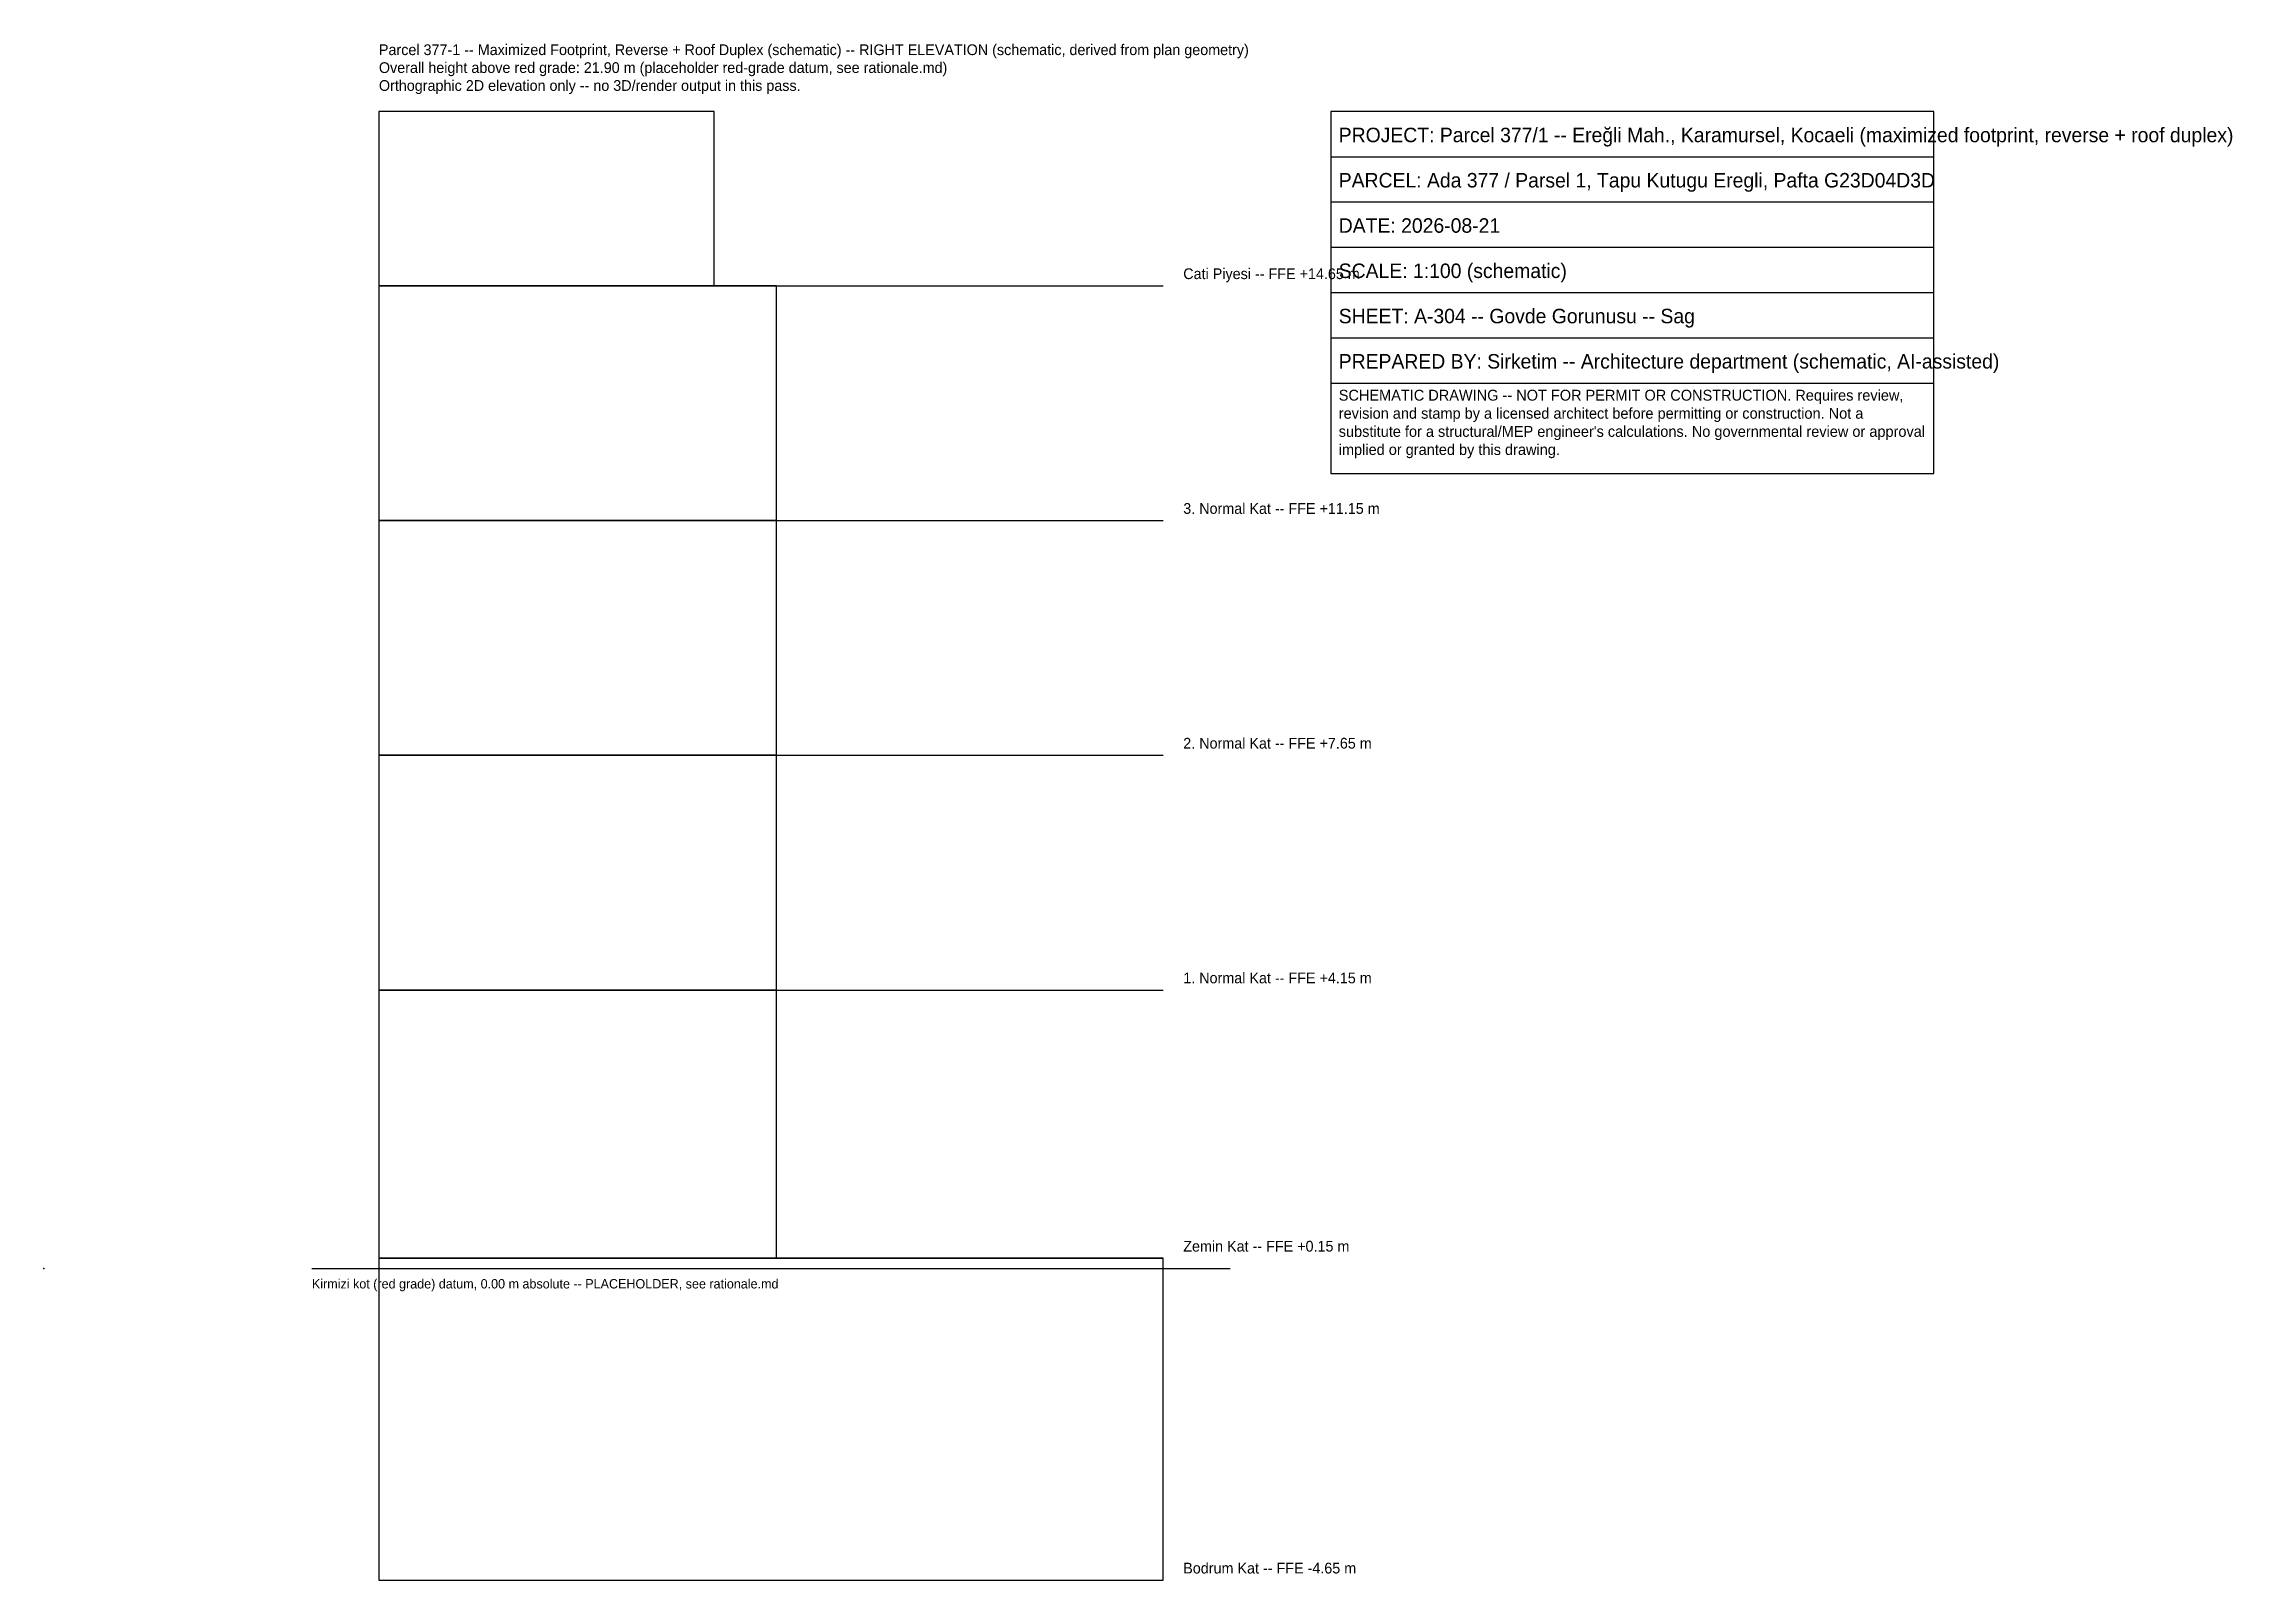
# Paper-space layout 'A-304' of a CAD drawing. Header units: metres. Extents: x 0 to 32.7, y -4.6 to 18.3.
import ezdxf

# ---------------------------------------------------------------- set-up
doc = ezdxf.new("R2010")
doc.units = ezdxf.units.M
for name, color, linetype in [('A-ANNO-NOTE', 7, 'Continuous'), ('A-ANNO-TTLB', 7, 'Continuous'), ('A-ELEV-WALL', 7, 'Continuous'), ('C-TOPO', 1, 'Continuous'), ('Z-DATA-NOPLOT', 8, 'Continuous')]:
    doc.layers.add(name, color=color, linetype=linetype)

psp = doc.layouts.new('A-304')

# ---------------------------------------------------------------- linework, layer by layer
at = {"layer": 'A-ANNO-TTLB'}
for p, q in [((19.2, 16.575), (28.2, 16.575)), ((19.2, 15.9), (28.2, 15.9)), ((19.2, 15.225), (28.2, 15.225)), ((19.2, 14.55), (28.2, 14.55)), ((19.2, 13.875), (28.2, 13.875)), ((19.2, 13.2), (28.2, 13.2))]:
    psp.add_line(p, q, dxfattribs=at)
psp.add_lwpolyline([(19.2, 11.85), (28.2, 11.85), (28.2, 17.25), (19.2, 17.25)], close=True, dxfattribs=at)
at = {"layer": 'A-ELEV-WALL'}
for p, q in [((5, 14.65), (16.7, 14.65)), ((5, 11.15), (16.7, 11.15)), ((5, 7.65), (16.7, 7.65)), ((5, 4.15), (16.7, 4.15)), ((5, 0.15), (16.7, 0.15)), ((5, -4.65), (16.7, -4.65))]:
    psp.add_line(p, q, dxfattribs=at)
for points in [[(5, 14.65), (10, 14.65), (10, 17.25), (5, 17.25)], [(5, 11.15), (10.93, 11.15), (10.93, 14.65), (5, 14.65)], [(5, 7.65), (10.93, 7.65), (10.93, 11.15), (5, 11.15)], [(5, 4.15), (10.93, 4.15), (10.93, 7.65), (5, 7.65)], [(5, 0.15), (10.93, 0.15), (10.93, 4.15), (5, 4.15)], [(5, -4.65), (16.7, -4.65), (16.7, 0.15), (5, 0.15)]]:
    psp.add_lwpolyline(points, close=True, dxfattribs=at)
at = {"layer": 'C-TOPO'}
psp.add_line((4, 0), (17.7, 0), dxfattribs=at)
at = {"layer": 'Z-DATA-NOPLOT'}
psp.add_point((0, 0), dxfattribs=at)

# ---------------------------------------------------------------- texts
at = {"layer": 'A-ANNO-NOTE'}
for s, p in [('Cati Piyesi -- FFE +14.65 m', (17, 14.75)), ('3. Normal Kat -- FFE +11.15 m', (17, 11.25)), ('2. Normal Kat -- FFE +7.65 m', (17, 7.75)), ('1. Normal Kat -- FFE +4.15 m', (17, 4.25)), ('Zemin Kat -- FFE +0.15 m', (17, 0.25)), ('Bodrum Kat -- FFE -4.65 m', (17, -4.55))]:
    psp.add_text(s, height=0.16, dxfattribs=at).set_placement(p)
at = {"layer": 'A-ANNO-NOTE', "insert": (5, 18.25), "char_height": 0.16, "attachment_point": 1}
psp.add_mtext('Parcel 377-1 -- Maximized Footprint, Reverse + Roof Duplex (schematic) -- RIGHT ELEVATION (schematic, derived from plan geometry)\\POverall height above red grade: 21.90 m (placeholder red-grade datum, see rationale.md)\\POrthographic 2D elevation only -- no 3D/render output in this pass.', dxfattribs=at)
at = {"layer": 'A-ANNO-TTLB'}
for s, p in [('PROJECT: Parcel 377/1 -- Ereğli Mah., Karamursel, Kocaeli (maximized footprint, reverse + roof duplex)', (19.32, 16.791)), ('PARCEL: Ada 377 / Parsel 1, Tapu Kutugu Eregli, Pafta G23D04D3D', (19.32, 16.116)), ('DATE: 2026-08-21', (19.32, 15.441)), ('SCALE: 1:100 (schematic)', (19.32, 14.766)), ('SHEET: A-304 -- Govde Gorunusu -- Sag', (19.32, 14.091)), ('PREPARED BY: Sirketim -- Architecture department (schematic, AI-assisted)', (19.32, 13.416))]:
    psp.add_text(s, height=0.216, dxfattribs=at).set_placement(p)
at = {"layer": 'A-ANNO-TTLB', "insert": (19.32, 13.1), "char_height": 0.162, "width": 8.76, "attachment_point": 1}
psp.add_mtext("SCHEMATIC DRAWING -- NOT FOR PERMIT OR CONSTRUCTION. Requires review, revision and stamp by a licensed architect before permitting or construction. Not a substitute for a structural/MEP engineer's calculations. No governmental review or approval implied or granted by this drawing.", dxfattribs=at)
at = {"layer": 'C-TOPO'}
psp.add_text('Kirmizi kot (red grade) datum, 0.00 m absolute -- PLACEHOLDER, see rationale.md', height=0.14, dxfattribs=at).set_placement((4, -0.3))

doc.saveas('drawing.dxf')
